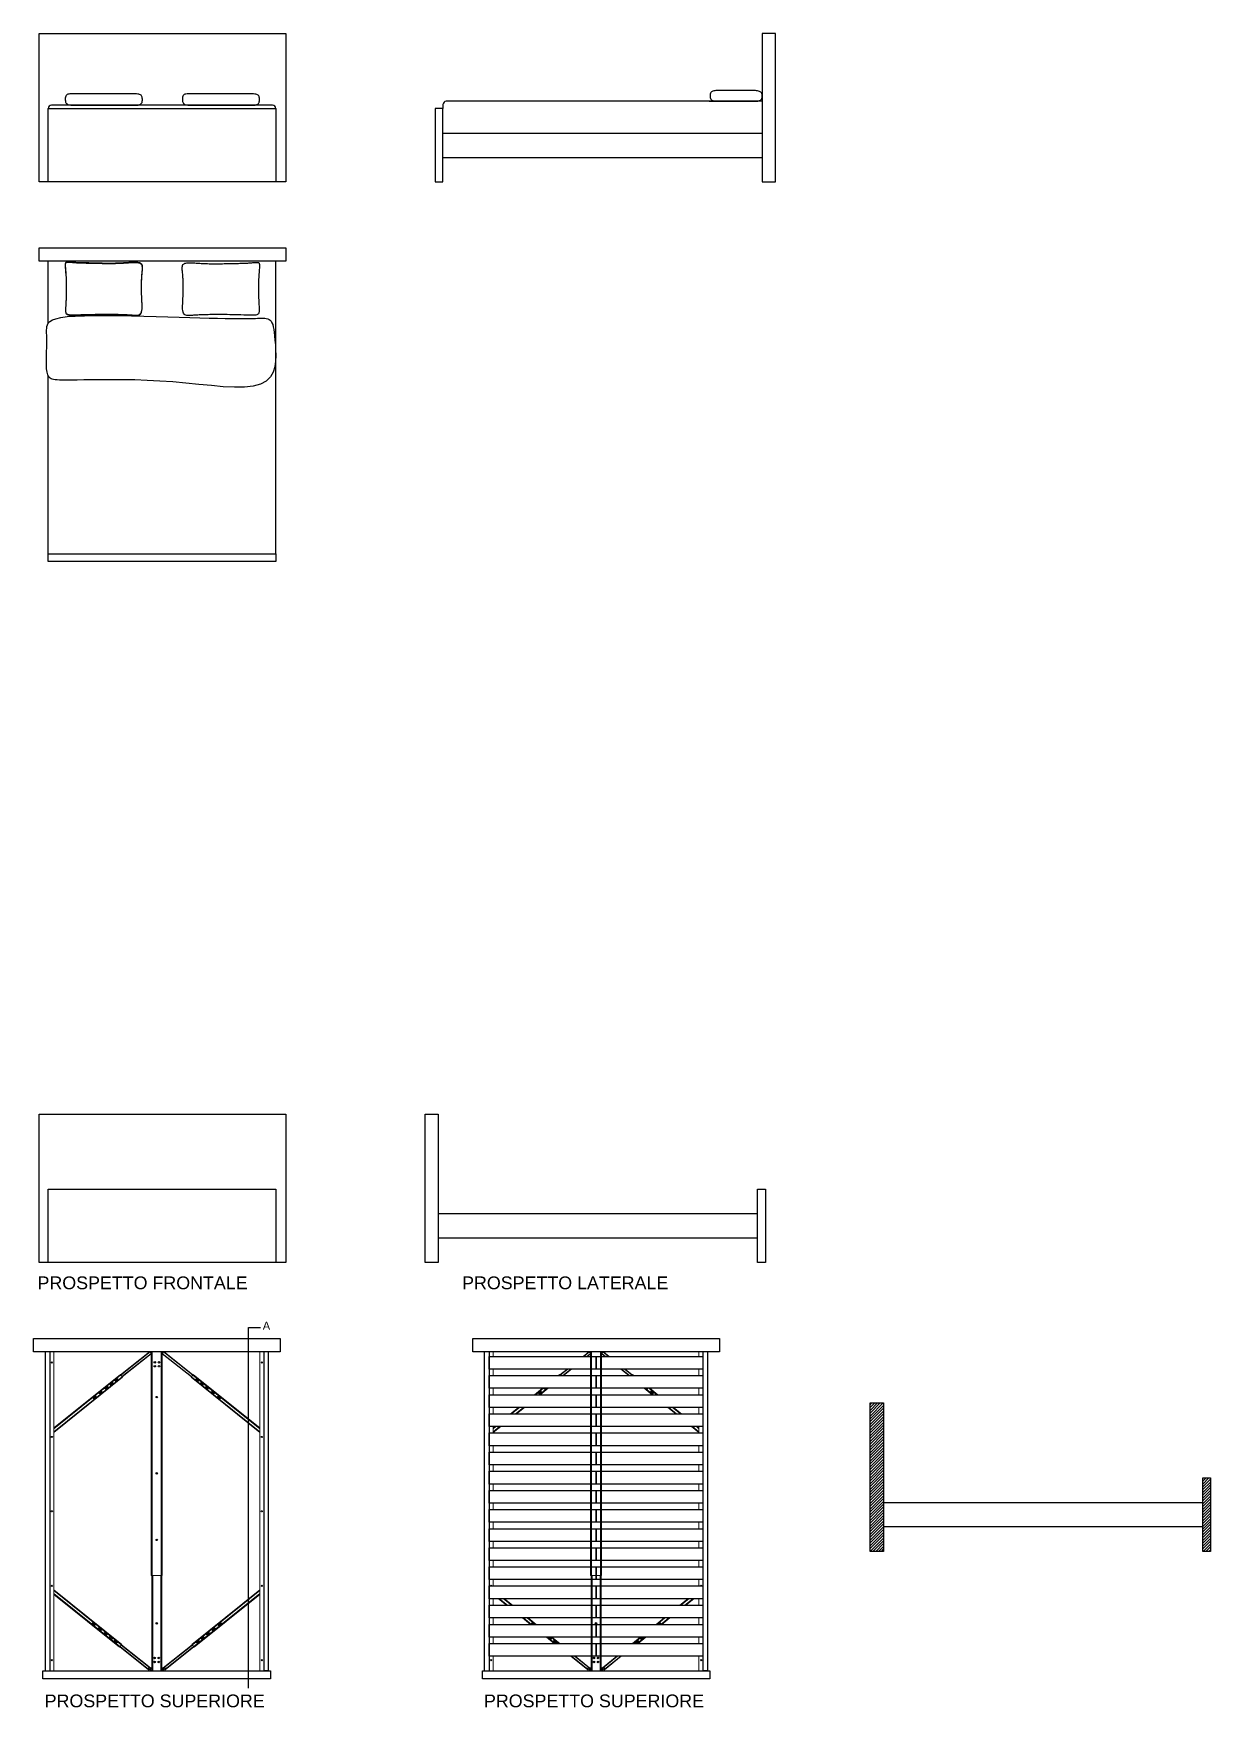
# Model space of a CAD drawing. Header units: inches. Extents: x 183 to 921, y 468 to 1517.
import ezdxf

# ---------------------------------------------------------------- set-up
doc = ezdxf.new("R2010")
doc.units = ezdxf.units.IN
doc.header["$MEASUREMENT"] = 0
doc.layers.add('A-FURN', color=8, linetype='Continuous', lineweight=18)
doc.layers.add('viti', color=3, linetype='Continuous')
doc.styles.get("Standard").update_dxf_attribs({"font": 'arial.ttf'})

msp = doc.modelspace()

# ---------------------------------------------------------------- hatches: boundary and pattern name
h = msp.add_hatch()
h.set_pattern_fill('ANSI31', color=256, scale=10)
h.paths.add_polyline_path([(707.5, 566.1), (715.9, 566.1), (715.9, 659.1), (707.5, 659.1)])
h.paths.add_polyline_path([(920.7, 612.1), (915.9, 612.1), (915.9, 596.6), (915.9, 566.1), (920.7, 566.1)])

# ---------------------------------------------------------------- linework, layer by layer
for p, q in [((439.9, 1472.9), (439.9, 1470.4)), ((606.6, 1474.9), (636.9, 1474.9)), ((439.9, 1454.9), (639.9, 1454.9)), ((439.9, 1439.6), (639.9, 1439.6)), ((192.6, 1335.7), (192.6, 1374.6)), ((335.2, 1326.4), (335.2, 1374.6)), ((335.2, 1191.3), (335.2, 1326.4)), ((192.6, 1186.5), (192.6, 1302.8)), ((637, 777.6), (437, 777.6)), ((637, 762.3), (437, 762.3)), ((193.6, 691.2), (193.6, 491.2)), ((327.6, 691.2), (327.6, 491.2)), ((468.8, 691.2), (468.8, 491.2)), ((602.8, 691.2), (602.8, 491.2)), ((915.9, 596.6), (715.9, 596.6)), ((915.9, 581.4), (715.9, 581.4))]:
    msp.add_line(p, q)
for points in [[(186.9, 1424.4), (186.9, 1517.4), (341.4, 1517.4), (341.4, 1424.4)], [(204.9, 1472.9), (205.4, 1472.7), (206.1, 1472.6), (206.7, 1472.5), (207.5, 1472.4), (217.9, 1472.4), (248.2, 1472.4), (248.9, 1472.5), (249.5, 1472.6), (250.1, 1472.8), (250.5, 1473.1), (250.9, 1473.4), (251.2, 1473.8), (251.4, 1474.2), (251.5, 1474.7), (251.5, 1475), (251.5, 1475), (251.6, 1475.6), (251.6, 1476.2), (251.5, 1476.8), (251.5, 1477.4), (251.3, 1477.9), (251.1, 1478.3), (250.8, 1478.7), (250.4, 1479), (249.9, 1479.2), (249.3, 1479.3), (248.7, 1479.4), (248, 1479.5), (247.3, 1479.5), (207.6, 1479.6), (206.9, 1479.6), (206.2, 1479.5), (205.6, 1479.4), (205, 1479.3), (204.5, 1479.1), (204.1, 1478.8), (203.8, 1478.4), (203.6, 1478), (203.4, 1477.5), (203.3, 1476.9), (203.3, 1476.3), (203.3, 1475.7), (203.4, 1475.1), (203.4, 1475.1), (203.4, 1474.8), (203.5, 1474.3), (203.7, 1473.9), (204, 1473.5), (204.4, 1473.2)], [(278.2, 1472.9), (278.8, 1472.7), (279.4, 1472.6), (280.1, 1472.5), (280.8, 1472.4), (291.3, 1472.4), (321.5, 1472.4), (322.2, 1472.5), (322.8, 1472.6), (323.4, 1472.8), (323.9, 1473.1), (324.3, 1473.4), (324.6, 1473.8), (324.7, 1474.2), (324.8, 1474.7), (324.9, 1475), (324.9, 1475), (324.9, 1475.6), (324.9, 1476.2), (324.9, 1476.8), (324.8, 1477.4), (324.7, 1477.9), (324.5, 1478.3), (324.1, 1478.7), (323.7, 1479), (323.2, 1479.2), (322.7, 1479.3), (322, 1479.4), (321.3, 1479.5), (320.6, 1479.5), (281, 1479.6), (280.2, 1479.6), (279.6, 1479.5), (278.9, 1479.4), (278.3, 1479.3), (277.8, 1479.1), (277.4, 1478.8), (277.1, 1478.4), (276.9, 1478), (276.8, 1477.5), (276.7, 1476.9), (276.7, 1476.3), (276.7, 1475.7), (276.7, 1475.1), (276.7, 1475.1), (276.7, 1474.8), (276.9, 1474.3), (277.1, 1473.9), (277.3, 1473.5), (277.7, 1473.2)], [(192.6, 1424.4), (192.6, 1470.4), (335.2, 1470.4), (335.2, 1424.4)], [(435.1, 1470.4), (435.1, 1424.4), (439.9, 1424.4), (439.9, 1454.9), (439.9, 1470.4)], [(186.9, 1383), (341.4, 1383), (341.4, 1374.6), (186.9, 1374.6)], [(245.9, 1373.9), (245.2, 1373.9), (244.5, 1373.8), (243.8, 1373.8), (243.1, 1373.8), (242.3, 1373.7), (241.5, 1373.7), (240.7, 1373.6), (239.8, 1373.6), (238.9, 1373.5), (237.9, 1373.5), (236.9, 1373.4), (235.8, 1373.4), (234.7, 1373.4), (233.6, 1373.3), (232.4, 1373.3), (231.2, 1373.3), (230.1, 1373.3), (228.9, 1373.3), (227.7, 1373.3), (226.5, 1373.4), (225.4, 1373.4), (224.2, 1373.4), (223.1, 1373.4), (222, 1373.5), (221, 1373.5), (220, 1373.5), (219.1, 1373.5), (218.1, 1373.6), (217.2, 1373.6), (216.4, 1373.6), (215.6, 1373.6), (214.8, 1373.6), (214, 1373.6), (213.3, 1373.6), (212.6, 1373.7), (211.9, 1373.7), (211.2, 1373.7), (210.6, 1373.7), (209.9, 1373.8), (209.3, 1373.8), (208.6, 1373.9), (208, 1374), (207.4, 1374), (206.8, 1374.1), (206.2, 1374.1), (205.7, 1374.2), (205.2, 1374.2), (204.7, 1374.2), (204.4, 1374.2), (204.1, 1374.1), (203.8, 1374), (203.6, 1373.8), (203.5, 1373.6), (203.4, 1373.3), (203.3, 1372.9), (203.3, 1372.5), (203.3, 1371.9), (203.3, 1371.3), (203.4, 1370.5), (203.4, 1369.7), (203.5, 1368.8), (203.6, 1367.9), (203.6, 1366.9), (203.7, 1365.8), (203.8, 1364.7), (203.8, 1363.6), (203.9, 1362.4), (203.9, 1361.2), (203.9, 1360), (203.9, 1358.8), (203.9, 1357.6), (203.9, 1356.4), (203.9, 1355.2), (203.9, 1354), (203.9, 1352.8), (203.8, 1351.7), (203.8, 1350.6), (203.7, 1349.5), (203.7, 1348.5), (203.6, 1347.5), (203.6, 1346.6), (203.5, 1345.8), (203.5, 1345), (203.5, 1344.3), (203.5, 1343.7), (203.5, 1343.1), (203.6, 1342.6), (203.7, 1342.2), (203.9, 1341.9), (204.2, 1341.6), (204.6, 1341.4), (205.1, 1341.3), (205.7, 1341.2), (206.5, 1341.1), (207.4, 1341.1), (208.6, 1341.1), (209.9, 1341.1), (211.5, 1341.1), (213.1, 1341.2), (214.9, 1341.2), (216.7, 1341.2), (218.5, 1341.3), (220.3, 1341.3), (222, 1341.4), (223.5, 1341.4), (225, 1341.4), (226.4, 1341.4), (227.6, 1341.4), (228.8, 1341.4), (230, 1341.4), (231.1, 1341.4), (232.2, 1341.4), (233.3, 1341.4), (234.4, 1341.4), (235.4, 1341.4), (236.4, 1341.4), (237.4, 1341.3), (238.4, 1341.3), (239.3, 1341.3), (240.2, 1341.2), (241, 1341.2), (241.8, 1341.2), (242.5, 1341.1), (243.2, 1341.1), (243.9, 1341), (244.6, 1341), (245.3, 1341), (246, 1340.9), (246.7, 1340.9), (247.4, 1340.8), (248.1, 1340.8), (248.8, 1340.9), (249.4, 1341.1), (250, 1341.4), (250.5, 1341.8), (250.8, 1342.3), (251.1, 1343), (251.3, 1343.9), (251.4, 1344.9), (251.4, 1345.9), (251.4, 1347.1), (251.4, 1348.3), (251.3, 1349.4), (251.3, 1350.6), (251.2, 1351.7), (251.2, 1352.8), (251.1, 1353.9), (251.1, 1354.9), (251.1, 1355.9), (251.1, 1356.8), (251.1, 1357.6), (251.1, 1358.5), (251.1, 1359.2), (251.1, 1360), (251.1, 1360.7), (251.1, 1361.3), (251.1, 1362), (251.1, 1362.6), (251.2, 1363.2), (251.2, 1363.8), (251.2, 1364.4), (251.2, 1365), (251.3, 1365.6), (251.3, 1366.3), (251.4, 1366.9), (251.4, 1367.5), (251.5, 1368.1), (251.6, 1368.7), (251.6, 1369.4), (251.6, 1370), (251.7, 1370.6), (251.6, 1371.2), (251.6, 1371.8), (251.4, 1372.3), (251.2, 1372.7), (250.9, 1373.1), (250.5, 1373.4), (250, 1373.6), (249.4, 1373.7), (248.8, 1373.8), (248.1, 1373.9), (247.4, 1373.9), (246.6, 1373.9)], [(245.9, 1373.9), (245.2, 1373.9), (244.5, 1373.8), (243.8, 1373.8), (243.1, 1373.8), (242.3, 1373.7), (241.5, 1373.7), (240.7, 1373.6), (239.8, 1373.6), (238.9, 1373.5), (237.9, 1373.5), (236.9, 1373.4), (235.8, 1373.4), (234.7, 1373.4), (233.6, 1373.3), (232.4, 1373.3), (231.2, 1373.3), (230.1, 1373.3), (228.9, 1373.3), (227.7, 1373.3), (226.5, 1373.4), (225.4, 1373.4), (224.2, 1373.4), (223.1, 1373.4), (222, 1373.5), (221, 1373.5), (220, 1373.5), (219.1, 1373.5), (218.1, 1373.6), (217.2, 1373.6), (216.4, 1373.6), (215.6, 1373.6), (214.8, 1373.6), (214, 1373.6), (213.3, 1373.6), (212.6, 1373.7), (211.9, 1373.7), (211.2, 1373.7), (210.6, 1373.7), (209.9, 1373.8), (209.3, 1373.8), (208.6, 1373.9), (208, 1374), (207.4, 1374), (206.8, 1374.1), (206.2, 1374.1), (205.7, 1374.2), (205.2, 1374.2), (204.7, 1374.2), (204.4, 1374.2), (204.1, 1374.1), (203.8, 1374), (203.6, 1373.8), (203.5, 1373.6), (203.4, 1373.3), (203.3, 1372.9), (203.3, 1372.5), (203.3, 1371.9), (203.3, 1371.3), (203.4, 1370.5), (203.4, 1369.7), (203.5, 1368.8), (203.6, 1367.9), (203.6, 1366.9), (203.7, 1365.8), (203.8, 1364.7), (203.8, 1363.6), (203.9, 1362.4), (203.9, 1361.2), (203.9, 1360), (203.9, 1358.8), (203.9, 1357.6), (203.9, 1356.4), (203.9, 1355.2), (203.9, 1354), (203.9, 1352.8), (203.8, 1351.7), (203.8, 1350.6), (203.7, 1349.5), (203.7, 1348.5), (203.6, 1347.5), (203.6, 1346.6), (203.5, 1345.8), (203.5, 1345), (203.5, 1344.3), (203.5, 1343.7), (203.5, 1343.1), (203.6, 1342.6), (203.7, 1342.2), (203.9, 1341.9), (204.2, 1341.6), (204.6, 1341.4), (205.1, 1341.3), (205.7, 1341.2), (206.5, 1341.1), (207.4, 1341.1), (208.6, 1341.1), (209.9, 1341.1), (211.5, 1341.1), (213.1, 1341.2), (214.9, 1341.2), (216.7, 1341.2), (218.5, 1341.3), (220.3, 1341.3), (222, 1341.4), (223.5, 1341.4), (225, 1341.4), (226.4, 1341.4), (227.6, 1341.4), (228.8, 1341.4), (230, 1341.4), (231.1, 1341.4), (232.2, 1341.4), (233.3, 1341.4), (234.4, 1341.4), (235.4, 1341.4), (236.4, 1341.4), (237.4, 1341.3), (238.4, 1341.3), (239.3, 1341.3), (240.2, 1341.2), (241, 1341.2), (241.8, 1341.2), (242.5, 1341.1), (243.2, 1341.1), (243.9, 1341), (244.6, 1341), (245.3, 1341), (246, 1340.9), (246.7, 1340.9), (247.4, 1340.8), (248.1, 1340.8), (248.8, 1340.9), (249.4, 1341.1), (250, 1341.4), (250.5, 1341.8), (250.8, 1342.3), (251.1, 1343), (251.3, 1343.9), (251.4, 1344.9), (251.4, 1345.9), (251.4, 1347.1), (251.4, 1348.3), (251.3, 1349.4), (251.3, 1350.6), (251.2, 1351.7), (251.2, 1352.8), (251.1, 1353.9), (251.1, 1354.9), (251.1, 1355.9), (251.1, 1356.8), (251.1, 1357.6), (251.1, 1358.5), (251.1, 1359.2), (251.1, 1360), (251.1, 1360.7), (251.1, 1361.3), (251.1, 1362), (251.1, 1362.6), (251.2, 1363.2), (251.2, 1363.8), (251.2, 1364.4), (251.2, 1365), (251.3, 1365.6), (251.3, 1366.3), (251.4, 1366.9), (251.4, 1367.5), (251.5, 1368.1), (251.6, 1368.7), (251.6, 1369.4), (251.6, 1370), (251.7, 1370.6), (251.6, 1371.2), (251.6, 1371.8), (251.4, 1372.3), (251.2, 1372.7), (250.9, 1373.1), (250.5, 1373.4), (250, 1373.6), (249.4, 1373.7), (248.8, 1373.8), (248.1, 1373.9), (247.4, 1373.9), (246.6, 1373.9)], [(245.9, 1373.7), (245.2, 1373.6), (244.5, 1373.6), (243.8, 1373.6), (243, 1373.5), (242.3, 1373.5), (241.5, 1373.4), (240.7, 1373.4), (239.8, 1373.3), (238.9, 1373.3), (237.9, 1373.2), (236.9, 1373.2), (235.8, 1373.2), (234.7, 1373.1), (233.6, 1373.1), (232.4, 1373.1), (231.2, 1373.1), (230, 1373.1), (228.9, 1373.1), (227.7, 1373.1), (226.5, 1373.1), (225.3, 1373.2), (224.2, 1373.2), (223.1, 1373.2), (222, 1373.2), (221, 1373.3), (220, 1373.3), (219, 1373.3), (218.1, 1373.3), (217.2, 1373.3), (216.4, 1373.3), (215.6, 1373.4), (214.8, 1373.4), (214, 1373.4), (213.3, 1373.4), (212.6, 1373.4), (211.9, 1373.4), (211.2, 1373.5), (210.6, 1373.5), (209.9, 1373.6), (209.3, 1373.6), (208.6, 1373.7), (208, 1373.7), (207.4, 1373.8), (206.7, 1373.8), (206.2, 1373.9), (205.6, 1373.9), (205.2, 1373.9), (204.7, 1373.9), (204.4, 1373.9), (204.1, 1373.9), (203.8, 1373.8), (203.6, 1373.6), (203.5, 1373.4), (203.4, 1373.1), (203.3, 1372.7), (203.3, 1372.2), (203.3, 1371.7), (203.3, 1371), (203.3, 1370.3), (203.4, 1369.5), (203.5, 1368.6), (203.5, 1367.6), (203.6, 1366.6), (203.7, 1365.6), (203.8, 1364.5), (203.8, 1363.4), (203.8, 1362.2), (203.9, 1361), (203.9, 1359.8), (203.9, 1358.6), (203.9, 1357.4), (203.9, 1356.2), (203.9, 1355), (203.9, 1353.8), (203.8, 1352.6), (203.8, 1351.5), (203.8, 1350.4), (203.7, 1349.3), (203.7, 1348.3), (203.6, 1347.3), (203.6, 1346.4), (203.5, 1345.6), (203.5, 1344.8), (203.5, 1344.1), (203.5, 1343.4), (203.5, 1342.9), (203.6, 1342.4), (203.7, 1342), (203.9, 1341.6), (204.2, 1341.4), (204.6, 1341.2), (205, 1341), (205.7, 1340.9), (206.4, 1340.9), (207.4, 1340.9), (208.5, 1340.8), (209.9, 1340.9), (211.5, 1340.9), (213.1, 1340.9), (214.9, 1341), (216.7, 1341), (218.5, 1341.1), (220.3, 1341.1), (222, 1341.1), (223.5, 1341.2), (225, 1341.2), (226.3, 1341.2), (227.6, 1341.2), (228.8, 1341.2), (230, 1341.2), (231.1, 1341.2), (232.2, 1341.2), (233.3, 1341.2), (234.4, 1341.2), (235.4, 1341.1), (236.4, 1341.1), (237.4, 1341.1), (238.4, 1341.1), (239.3, 1341), (240.2, 1341), (241, 1341), (241.8, 1340.9), (242.5, 1340.9), (243.2, 1340.9), (243.9, 1340.8), (244.6, 1340.8), (245.3, 1340.7), (246, 1340.7), (246.7, 1340.6), (247.4, 1340.6), (248.1, 1340.6), (248.8, 1340.7), (249.4, 1340.9), (250, 1341.1), (250.5, 1341.5), (250.8, 1342.1), (251.1, 1342.8), (251.3, 1343.7), (251.4, 1344.6), (251.4, 1345.7), (251.4, 1346.8), (251.4, 1348), (251.3, 1349.2), (251.2, 1350.4), (251.2, 1351.5), (251.2, 1352.6), (251.1, 1353.7), (251.1, 1354.7), (251.1, 1355.6), (251.1, 1356.5), (251.1, 1357.4), (251.1, 1358.2), (251.1, 1359), (251.1, 1359.7), (251.1, 1360.4), (251.1, 1361.1), (251.1, 1361.7), (251.1, 1362.4), (251.1, 1363), (251.2, 1363.6), (251.2, 1364.2), (251.2, 1364.8), (251.3, 1365.4), (251.3, 1366), (251.4, 1366.6), (251.4, 1367.3), (251.5, 1367.9), (251.5, 1368.5), (251.6, 1369.1), (251.6, 1369.8), (251.6, 1370.4), (251.6, 1371), (251.5, 1371.5), (251.4, 1372), (251.2, 1372.5), (250.9, 1372.8), (250.5, 1373.1), (250, 1373.4), (249.4, 1373.5), (248.7, 1373.6), (248.1, 1373.7), (247.4, 1373.7), (246.6, 1373.7)], [(282.3, 1373.7), (283, 1373.6), (283.7, 1373.6), (284.5, 1373.6), (285.2, 1373.5), (285.9, 1373.5), (286.7, 1373.4), (287.5, 1373.4), (288.4, 1373.3), (289.3, 1373.3), (290.3, 1373.2), (291.4, 1373.2), (292.4, 1373.2), (293.5, 1373.1), (294.7, 1373.1), (295.8, 1373.1), (297, 1373.1), (298.2, 1373.1), (299.4, 1373.1), (300.6, 1373.1), (301.7, 1373.1), (302.9, 1373.2), (304, 1373.2), (305.1, 1373.2), (306.2, 1373.2), (307.2, 1373.3), (308.2, 1373.3), (309.2, 1373.3), (310.1, 1373.3), (311, 1373.3), (311.8, 1373.3), (312.7, 1373.4), (313.5, 1373.4), (314.2, 1373.4), (314.9, 1373.4), (315.6, 1373.4), (316.3, 1373.4), (317, 1373.5), (317.7, 1373.5), (318.3, 1373.6), (319, 1373.6), (319.6, 1373.7), (320.2, 1373.7), (320.9, 1373.8), (321.5, 1373.8), (322.1, 1373.9), (322.6, 1373.9), (323.1, 1373.9), (323.5, 1373.9), (323.9, 1373.9), (324.2, 1373.9), (324.4, 1373.8), (324.6, 1373.6), (324.7, 1373.4), (324.8, 1373.1), (324.9, 1372.7), (324.9, 1372.2), (324.9, 1371.7), (324.9, 1371), (324.9, 1370.3), (324.8, 1369.5), (324.7, 1368.6), (324.7, 1367.6), (324.6, 1366.6), (324.5, 1365.6), (324.5, 1364.5), (324.4, 1363.4), (324.4, 1362.2), (324.3, 1361), (324.3, 1359.8), (324.3, 1358.6), (324.3, 1357.4), (324.3, 1356.2), (324.3, 1355), (324.4, 1353.8), (324.4, 1352.6), (324.4, 1351.5), (324.5, 1350.4), (324.5, 1349.3), (324.6, 1348.3), (324.6, 1347.3), (324.7, 1346.4), (324.7, 1345.6), (324.8, 1344.8), (324.8, 1344.1), (324.8, 1343.4), (324.7, 1342.9), (324.6, 1342.4), (324.5, 1342), (324.3, 1341.6), (324, 1341.4), (323.7, 1341.2), (323.2, 1341), (322.6, 1340.9), (321.8, 1340.9), (320.8, 1340.9), (319.7, 1340.8), (318.3, 1340.9), (316.8, 1340.9), (315.1, 1340.9), (313.3, 1341), (311.5, 1341), (309.7, 1341.1), (307.9, 1341.1), (306.3, 1341.1), (304.7, 1341.2), (303.2, 1341.2), (301.9, 1341.2), (300.6, 1341.2), (299.4, 1341.2), (298.2, 1341.2), (297.1, 1341.2), (296, 1341.2), (294.9, 1341.2), (293.9, 1341.2), (292.8, 1341.1), (291.8, 1341.1), (290.8, 1341.1), (289.8, 1341.1), (288.9, 1341), (288, 1341), (287.2, 1341), (286.4, 1340.9), (285.7, 1340.9), (285, 1340.9), (284.3, 1340.8), (283.6, 1340.8), (282.9, 1340.7), (282.2, 1340.7), (281.5, 1340.6), (280.8, 1340.6), (280.1, 1340.6), (279.4, 1340.7), (278.8, 1340.9), (278.3, 1341.1), (277.8, 1341.5), (277.4, 1342.1), (277.1, 1342.8), (276.9, 1343.7), (276.8, 1344.6), (276.8, 1345.7), (276.8, 1346.8), (276.9, 1348), (276.9, 1349.2), (277, 1350.4), (277, 1351.5), (277.1, 1352.6), (277.1, 1353.7), (277.1, 1354.7), (277.1, 1355.6), (277.1, 1356.5), (277.1, 1357.4), (277.1, 1358.2), (277.1, 1359), (277.1, 1359.7), (277.1, 1360.4), (277.1, 1361.1), (277.1, 1361.7), (277.1, 1362.4), (277.1, 1363), (277.1, 1363.6), (277, 1364.2), (277, 1364.8), (277, 1365.4), (276.9, 1366), (276.9, 1366.6), (276.8, 1367.3), (276.7, 1367.9), (276.7, 1368.5), (276.6, 1369.1), (276.6, 1369.8), (276.6, 1370.4), (276.6, 1371), (276.7, 1371.5), (276.8, 1372), (277, 1372.5), (277.4, 1372.8), (277.8, 1373.1), (278.3, 1373.4), (278.8, 1373.5), (279.5, 1373.6), (280.2, 1373.7), (280.9, 1373.7), (281.6, 1373.7)], [(260.2, 1340), (267.6, 1339.8), (274.7, 1339.6), (281.4, 1339.4), (287.6, 1339.2), (293.4, 1339), (298.7, 1338.9), (303.5, 1338.8), (307.7, 1338.7), (311.3, 1338.7), (314.3, 1338.7), (316.8, 1338.7), (319, 1338.7), (320.8, 1338.8), (322.4, 1338.8), (323.7, 1338.9), (324.9, 1339), (326.1, 1339), (327.2, 1339), (328.3, 1338.9), (329.2, 1338.8), (330.1, 1338.6), (331, 1338.2), (331.7, 1337.7), (332.3, 1337), (332.8, 1336.1), (333.3, 1334.9), (333.6, 1333.6), (333.9, 1331.9), (334.2, 1330), (334.4, 1327.8), (334.6, 1325.2), (334.9, 1322.3), (335.1, 1319.1), (335.2, 1315.6), (335.1, 1312), (334.6, 1308.4), (333.5, 1305.1), (331.8, 1302.1), (329.2, 1299.5), (325.7, 1297.6), (321.1, 1296.4), (315.6, 1295.8), (309.3, 1295.7), (302.3, 1296), (294.8, 1296.7), (287, 1297.4), (278.9, 1298.2), (270.7, 1299), (262.5, 1299.5), (254.5, 1299.9), (246.8, 1300.2), (239.4, 1300.3), (232.4, 1300.4), (225.9, 1300.3), (220.1, 1300.3), (215, 1300.2), (210.7, 1300.1), (207, 1300.1), (204.1, 1300.1), (201.6, 1300.1), (199.7, 1300.1), (198.2, 1300.2), (196.9, 1300.3), (195.9, 1300.5), (195.1, 1300.7), (194.4, 1301), (193.8, 1301.4), (193.3, 1301.8), (192.9, 1302.3), (192.6, 1302.9), (192.3, 1303.5), (192.1, 1304.3), (191.9, 1305.2), (191.8, 1306.1), (191.6, 1307.2), (191.6, 1308.3), (191.5, 1309.4), (191.5, 1310.7), (191.5, 1311.9), (191.5, 1313.2), (191.5, 1314.6), (191.5, 1315.9), (191.6, 1317.3), (191.6, 1318.7), (191.7, 1320), (191.7, 1321.3), (191.8, 1322.6), (191.8, 1323.9), (191.8, 1325), (191.7, 1326.2), (191.7, 1327.3), (191.7, 1328.4), (191.6, 1329.4), (191.6, 1330.5), (191.6, 1331.5), (191.7, 1332.6), (191.8, 1333.7), (192.1, 1334.8), (192.6, 1335.8), (193.6, 1336.8), (195.2, 1337.8), (197.4, 1338.6), (200.5, 1339.3), (204.5, 1339.9), (209.5, 1340.3), (215.4, 1340.5), (222.1, 1340.7), (229.3, 1340.7), (236.9, 1340.6), (244.7, 1340.4), (252.5, 1340.2)], [(335.2, 1186.5), (192.6, 1186.5), (192.6, 1191.3), (335.2, 1191.3)], [(186.9, 747.1), (186.9, 840.1), (341.4, 840.1), (341.4, 747.1)], [(192.6, 747.1), (192.6, 793.1), (335.2, 793.1), (335.2, 747.1)], [(641.9, 793.1), (641.9, 747.1), (637, 747.1), (637, 777.6), (637, 793.1)], [(183.4, 699.5), (337.9, 699.5), (337.9, 691.2), (183.4, 691.2)], [(458.6, 699.5), (613.1, 699.5), (613.1, 691.2), (458.6, 691.2)], [(190.6, 491.2), (330.6, 491.2), (330.6, 691.2), (190.6, 691.2)], [(465.8, 491.2), (605.8, 491.2), (605.8, 691.2), (465.8, 691.2)], [(535.8, 688.3), (535.8, 680.3), (468.8, 680.3), (468.8, 688.3)], [(602.8, 688.3), (602.8, 680.3), (535.8, 680.3), (535.8, 688.3)], [(535.8, 676.3), (535.8, 668.3), (468.8, 668.3), (468.8, 676.3)], [(602.8, 676.3), (602.8, 668.3), (535.8, 668.3), (535.8, 676.3)], [(535.8, 664.3), (535.8, 656.3), (468.8, 656.3), (468.8, 664.3)], [(602.8, 664.3), (602.8, 656.3), (535.8, 656.3), (535.8, 664.3)], [(535.8, 652.3), (535.8, 644.3), (468.8, 644.3), (468.8, 652.3)], [(602.8, 652.3), (602.8, 644.3), (535.8, 644.3), (535.8, 652.3)], [(535.8, 640.3), (535.8, 632.3), (468.8, 632.3), (468.8, 640.3)], [(602.8, 640.3), (602.8, 632.3), (535.8, 632.3), (535.8, 640.3)], [(535.8, 628.3), (535.8, 620.3), (468.8, 620.3), (468.8, 628.3)], [(602.8, 628.3), (602.8, 620.3), (535.8, 620.3), (535.8, 628.3)], [(535.8, 616.3), (535.8, 608.3), (468.8, 608.3), (468.8, 616.3)], [(602.8, 616.3), (602.8, 608.3), (535.8, 608.3), (535.8, 616.3)], [(920.7, 612.1), (920.7, 566.1), (915.9, 566.1), (915.9, 596.6), (915.9, 612.1)], [(535.8, 604.3), (535.8, 596.3), (468.8, 596.3), (468.8, 604.3)], [(535.8, 604.3), (535.8, 596.3), (468.8, 596.3), (468.8, 604.3)], [(602.8, 604.3), (602.8, 596.3), (535.8, 596.3), (535.8, 604.3)], [(602.8, 604.3), (602.8, 596.3), (535.8, 596.3), (535.8, 604.3)], [(535.8, 592.3), (535.8, 584.3), (468.8, 584.3), (468.8, 592.3)], [(535.8, 592.3), (535.8, 584.3), (468.8, 584.3), (468.8, 592.3)], [(602.8, 592.3), (602.8, 584.3), (535.8, 584.3), (535.8, 592.3)], [(602.8, 592.3), (602.8, 584.3), (535.8, 584.3), (535.8, 592.3)], [(535.8, 580.3), (535.8, 572.3), (468.8, 572.3), (468.8, 580.3)], [(535.8, 580.3), (535.8, 572.3), (468.8, 572.3), (468.8, 580.3)], [(602.8, 580.3), (602.8, 572.3), (535.8, 572.3), (535.8, 580.3)], [(602.8, 580.3), (602.8, 572.3), (535.8, 572.3), (535.8, 580.3)], [(535.8, 568.3), (535.8, 560.3), (468.8, 560.3), (468.8, 568.3)], [(602.8, 568.3), (602.8, 560.3), (535.8, 560.3), (535.8, 568.3)], [(535.8, 556.4), (535.8, 548.4), (468.8, 548.4), (468.8, 556.4)], [(602.8, 556.4), (602.8, 548.4), (535.8, 548.4), (535.8, 556.4)], [(535.8, 544.4), (535.8, 536.4), (468.8, 536.4), (468.8, 544.4)], [(602.8, 544.4), (602.8, 536.4), (535.8, 536.4), (535.8, 544.4)], [(535.8, 532.4), (535.8, 524.4), (468.8, 524.4), (468.8, 532.4)], [(602.8, 532.4), (602.8, 524.4), (535.8, 524.4), (535.8, 532.4)], [(535.8, 520.3), (535.8, 512.3), (468.8, 512.3), (468.8, 520.3)], [(602.8, 520.3), (602.8, 512.3), (535.8, 512.3), (535.8, 520.3)], [(535.8, 508.4), (535.8, 500.4), (468.8, 500.4), (468.8, 508.4)], [(602.8, 508.4), (602.8, 500.4), (535.8, 500.4), (535.8, 508.4)], [(331.9, 486.3), (189.3, 486.3), (189.3, 491.2), (331.9, 491.2)], [(607.1, 486.3), (464.6, 486.3), (464.6, 491.2), (607.1, 491.2)]]:
    msp.add_lwpolyline(points, close=True)
for points in [[(639.9, 1424.4), (639.9, 1424.4), (648.3, 1424.4), (648.3, 1517.4), (639.9, 1517.4), (639.9, 1424.4)], [(639.8, 1478.7), (639.8, 1479.2), (639.6, 1479.7), (639.4, 1480.2), (639.1, 1480.5), (638.7, 1480.8), (638.2, 1481.1), (637.6, 1481.3), (637, 1481.4), (636.3, 1481.5), (635.6, 1481.6), (611.6, 1481.6), (610.9, 1481.6), (610.2, 1481.5), (609.6, 1481.4), (609, 1481.3), (608.5, 1481), (608.1, 1480.7), (607.8, 1480.4), (607.6, 1479.9), (607.4, 1479.4), (607.4, 1478.9), (607.4, 1478.7), (607.4, 1478.1), (607.4, 1477.5), (607.4, 1477.5), (607.4, 1477.3), (607.6, 1476.7), (607.7, 1476.3), (608, 1475.9), (608.4, 1475.6), (608.9, 1475.3), (609.5, 1475.1), (610.1, 1475), (610.8, 1474.9), (611.5, 1474.9), (636.4, 1474.9), (637.1, 1475), (637.7, 1475.1), (638.3, 1475.3), (638.8, 1475.6), (639.2, 1475.9), (639.5, 1476.3), (639.6, 1476.7), (639.8, 1477.3), (639.8, 1477.5), (639.8, 1477.5), (639.8, 1478.1), (639.8, 1478.7)], [(437, 747.1), (437, 747.1), (437, 747.1), (437, 747.1), (428.7, 747.1), (428.7, 840.1), (437, 840.1), (437, 747.1)], [(318, 480.4), (318, 706.5), (325.6, 706.5)], [(715.9, 566.1), (715.9, 566.1), (715.9, 566.1), (715.9, 566.1), (707.5, 566.1), (707.5, 659.1), (715.9, 659.1), (715.9, 566.1)]]:
    msp.add_lwpolyline(points)
for points in [[(335.2, 1470.4, 0.321067), (333.2, 1472.4), (194.6, 1472.4, 0.321067), (192.6, 1470.4)], [(639.9, 1474.9), (441.9, 1474.9, 0.321067), (439.9, 1472.9)]]:
    msp.add_lwpolyline(points, format="xyb")
at = {"layer": 'A-FURN'}
for p, q in [((196.1, 491.2), (196.1, 691.2)), ((237.9, 676.7), (256.1, 691.2)), ((238.1, 676.5), (256.5, 691.2)), ((238.8, 675.6), (257.1, 690.1)), ((239, 675.4), (257.1, 689.8)), ((257.1, 691.2), (257.1, 551)), ((257.8, 691.2), (257.8, 551)), ((263.4, 691.2), (263.4, 551)), ((264.1, 691.2), (264.1, 551)), ((282.4, 675.6), (264.1, 690.1)), ((282.3, 675.4), (264.1, 689.8)), ((283.2, 676.5), (264.8, 691.2)), ((283.3, 676.7), (265.2, 691.2)), ((325.1, 491.2), (325.1, 691.2)), ((471.3, 688.3), (471.3, 691.2)), ((527.7, 688.3), (531.3, 691.2)), ((528.1, 688.3), (531.7, 691.2)), ((530, 688.3), (532.3, 690.1)), ((530.4, 688.3), (532.3, 689.8)), ((532.3, 691.2), (532.3, 551)), ((533, 691.2), (533, 551)), ((538.6, 691.2), (538.6, 551)), ((539.3, 691.2), (539.3, 551)), ((541.7, 688.3), (539.4, 690.1)), ((541.3, 688.3), (539.4, 689.8)), ((543.6, 688.3), (540, 691.2)), ((544, 688.3), (540.4, 691.2)), ((600.3, 688.3), (600.3, 691.2)), ((196.1, 643.5), (237.8, 676.9)), ((196.1, 643), (238, 676.6)), ((238.9, 675.5), (196.1, 641)), ((196.1, 640.5), (239.2, 675.2)), ((237.8, 676.9), (239.2, 675.2)), ((283.5, 676.9), (282.1, 675.2)), ((325.1, 640.5), (282.1, 675.2)), ((282.4, 675.5), (325.1, 641)), ((325.1, 643), (283.3, 676.6)), ((325.1, 643.5), (283.5, 676.9)), ((471.3, 676.3), (471.3, 680.3)), ((512.2, 676.3), (513, 676.9)), ((512.8, 676.3), (513.2, 676.6)), ((513, 676.9), (513.5, 676.3)), ((513.2, 676.7), (517.7, 680.3)), ((513.3, 676.5), (518.1, 680.3)), ((515, 676.3), (520, 680.3)), ((515.4, 676.3), (520.4, 680.3)), ((556.3, 676.3), (551.3, 680.3)), ((556.7, 676.3), (551.7, 680.3)), ((558.4, 676.5), (553.6, 680.3)), ((558.5, 676.7), (554, 680.3)), ((558.7, 676.9), (558.2, 676.3)), ((558.9, 676.3), (558.5, 676.6)), ((559.5, 676.3), (558.7, 676.9)), ((600.3, 676.3), (600.3, 680.3)), ((471.3, 664.3), (471.3, 668.3)), ((497.2, 664.3), (502.3, 668.3)), ((497.9, 664.3), (502.9, 668.3)), ((505.2, 668.3), (500.2, 664.3)), ((500.8, 664.3), (505.8, 668.3)), ((570.9, 664.3), (565.9, 668.3)), ((566.5, 668.3), (571.5, 664.3)), ((573.8, 664.3), (568.8, 668.3)), ((574.5, 664.3), (569.4, 668.3)), ((600.3, 664.3), (600.3, 668.3)), ((471.3, 652.3), (471.3, 656.3)), ((482.3, 652.3), (487.3, 656.3)), ((482.9, 652.3), (487.9, 656.3)), ((490.3, 656.3), (485.4, 652.3)), ((486, 652.3), (490.9, 656.3)), ((585.7, 652.3), (580.8, 656.3)), ((581.4, 656.3), (586.3, 652.3)), ((588.8, 652.3), (583.8, 656.3)), ((589.4, 652.3), (584.4, 656.3)), ((600.3, 652.3), (600.3, 656.3)), ((471.3, 640.5), (476.1, 644.3)), ((471.3, 643.5), (472.3, 644.3)), ((471.3, 643), (473, 644.3)), ((475.4, 644.3), (471.3, 641)), ((471.3, 640.3), (471.3, 644.3)), ((600.3, 640.5), (595.6, 644.3)), ((596.3, 644.3), (600.3, 641)), ((600.3, 643), (598.7, 644.3)), ((600.3, 643.5), (599.4, 644.3)), ((600.3, 640.3), (600.3, 644.3)), ((471.3, 628.3), (471.3, 632.3)), ((600.3, 628.3), (600.3, 632.3)), ((471.3, 616.3), (471.3, 620.3)), ((600.3, 616.3), (600.3, 620.3)), ((471.3, 604.3), (471.3, 608.3)), ((600.3, 604.3), (600.3, 608.3)), ((471.3, 592.3), (471.3, 596.3)), ((600.3, 592.3), (600.3, 596.3)), ((471.3, 580.3), (471.3, 584.3)), ((600.3, 580.3), (600.3, 584.3)), ((471.3, 568.3), (471.3, 572.3)), ((600.3, 568.3), (600.3, 572.3)), ((471.3, 556.4), (471.3, 560.3)), ((600.3, 556.4), (600.3, 560.3)), ((257.1, 551), (257.8, 551)), ((257.5, 551), (257.5, 491.2)), ((257.5, 551), (257.5, 551)), ((257.8, 551), (258.2, 551)), ((258.2, 551), (258.2, 491.2)), ((264.1, 551), (258.2, 551)), ((263.1, 551), (263.1, 491.2)), ((263.8, 551), (263.8, 491.2)), ((471.3, 544.4), (471.3, 548.4)), ((532.3, 551), (533, 551)), ((532.7, 551), (532.7, 491.2)), ((532.7, 551), (532.7, 551)), ((533, 551), (533.4, 551)), ((533.4, 551), (533.4, 491.2)), ((539.3, 551), (533.4, 551)), ((538.3, 551), (538.3, 491.2)), ((539, 551), (539, 491.2)), ((600.3, 544.4), (600.3, 548.4)), ((196.1, 542.1), (238.7, 507.8)), ((238.4, 507.5), (196.1, 541.6)), ((196.1, 539.6), (237.5, 506.4)), ((196.1, 539.1), (237.3, 506.1)), ((325.1, 542.1), (282.6, 507.8)), ((282.9, 507.5), (325.1, 541.6)), ((325.1, 539.6), (283.8, 506.4)), ((325.1, 539.1), (284, 506.1)), ((471.3, 532.4), (471.3, 536.4)), ((474.7, 536.4), (479.7, 532.4)), ((475.3, 536.4), (480.3, 532.4)), ((482.8, 532.4), (477.8, 536.4)), ((478.4, 536.4), (483.4, 532.4)), ((593.3, 536.4), (588.3, 532.4)), ((588.9, 532.4), (593.9, 536.4)), ((596.4, 536.4), (591.4, 532.4)), ((597, 536.4), (592, 532.4)), ((600.3, 532.4), (600.3, 536.4)), ((471.3, 520.3), (471.3, 524.4)), ((489.7, 524.4), (494.7, 520.3)), ((490.3, 524.4), (495.3, 520.3)), ((497.7, 520.3), (492.7, 524.4)), ((493.3, 524.4), (498.3, 520.3)), ((578.4, 524.4), (573.4, 520.3)), ((574, 520.3), (579, 524.4)), ((581.4, 524.4), (576.4, 520.3)), ((582, 524.4), (577, 520.3)), ((600.3, 520.3), (600.3, 524.4)), ((237.3, 506.1), (238.7, 507.8)), ((237.4, 506.3), (255.5, 491.9)), ((237.6, 506.5), (255.5, 492.2)), ((238.3, 507.4), (256.2, 493.2)), ((238.5, 507.6), (256.6, 493.2)), ((282.8, 507.6), (264.6, 493.2)), ((282.9, 507.4), (265, 493.2)), ((283.7, 506.5), (265.8, 492.2)), ((283.8, 506.3), (265.8, 491.9)), ((284, 506.1), (282.6, 507.8)), ((471.3, 508.4), (471.3, 512.3)), ((504.7, 512.3), (509.6, 508.4)), ((505.3, 512.3), (510.2, 508.4)), ((512.5, 508.4), (507.6, 512.3)), ((508.2, 512.3), (513.1, 508.4)), ((563.5, 512.3), (558.6, 508.4)), ((559.2, 508.4), (564.1, 512.3)), ((566.4, 512.3), (561.5, 508.4)), ((567, 512.3), (562.1, 508.4)), ((600.3, 508.4), (600.3, 512.3)), ((257.5, 493.2), (255.5, 493.2)), ((255.5, 493.2), (255.5, 491.2)), ((265.8, 493.2), (263.8, 493.2)), ((265.8, 493.2), (265.8, 491.2)), ((471.3, 491.2), (471.3, 500.4)), ((520.1, 500.4), (530.7, 491.9)), ((520.4, 500.4), (530.7, 492.2)), ((522.4, 500.4), (531.5, 493.2)), ((522.8, 500.4), (531.8, 493.2)), ((532.7, 493.2), (530.7, 493.2)), ((530.7, 493.2), (530.7, 491.2)), ((541, 493.2), (539, 493.2)), ((548.9, 500.4), (539.9, 493.2)), ((549.3, 500.4), (540.2, 493.2)), ((551.6, 500.4), (541, 491.9)), ((551.3, 500.4), (541, 492.2)), ((541, 493.2), (541, 491.2)), ((600.3, 491.2), (600.3, 500.4))]:
    msp.add_line(p, q, dxfattribs=at)
for points in [[(231.3, 670.8), (232.9, 672), (233.3, 671.6), (231.7, 670.3)], [(234.3, 673.2), (235.9, 674.5), (236.3, 674), (234.7, 672.7)], [(286.9, 673.2), (285.4, 674.5), (285, 674), (286.6, 672.7)], [(289.9, 670.8), (288.4, 672), (288, 671.6), (289.5, 670.3)], [(220.7, 662.2), (222.3, 663.5), (222.6, 663), (221.1, 661.7)], [(224.5, 665.3), (226.1, 666.6), (226.5, 666.1), (224.9, 664.8)], [(228.1, 668.2), (229.7, 669.5), (230.1, 669), (228.5, 667.7)], [(293.1, 668.2), (291.6, 669.4), (291.2, 669), (292.8, 667.7)], [(296.7, 665.3), (295.2, 666.6), (294.8, 666.1), (296.3, 664.8)], [(300.6, 662.2), (299, 663.4), (298.6, 663), (300.2, 661.7)], [(499.8, 665.3), (501.3, 666.6), (501.7, 666.1), (500.1, 664.8)], [(571.9, 665.3), (570.4, 666.6), (570, 666.1), (571.6, 664.8)], [(220.2, 520.8), (221.8, 519.5), (222.1, 520), (220.6, 521.3)], [(224, 517.7), (225.6, 516.4), (226, 516.9), (224.4, 518.2)], [(227.6, 514.8), (229.2, 513.5), (229.6, 514), (228, 515.3)], [(293.6, 514.8), (292.1, 513.5), (291.7, 514), (293.3, 515.3)], [(297.2, 517.7), (295.7, 516.4), (295.3, 516.9), (296.8, 518.2)], [(301.1, 520.8), (299.5, 519.5), (299.1, 520), (300.7, 521.3)], [(230.8, 512.2), (232.4, 510.9), (232.8, 511.4), (231.2, 512.7)], [(233.8, 509.8), (235.4, 508.5), (235.8, 509), (234.2, 510.3)], [(287.4, 509.8), (285.9, 508.5), (285.5, 509), (287.1, 510.3)], [(290.4, 512.2), (288.9, 510.9), (288.5, 511.4), (290.1, 512.7)], [(509, 509.8), (510.6, 508.5), (511, 509), (509.4, 510.3)], [(562.7, 509.8), (561.1, 508.5), (560.7, 509), (562.3, 510.3)]]:
    msp.add_lwpolyline(points, close=True, dxfattribs=at)
for points in [[(504.4, 668.3), (503.7, 667.7), (503.4, 668.2), (503.5, 668.3)], [(567.3, 668.3), (568, 667.7), (568.3, 668.2), (568.2, 668.3)], [(496.9, 520.3), (495.8, 521.3), (495.4, 520.8), (496, 520.3)], [(574.8, 520.3), (575.9, 521.3), (576.3, 520.8), (575.7, 520.3)], [(506.2, 512.3), (506.1, 512.2), (507.6, 510.9), (508, 511.4), (506.9, 512.3)], [(565.5, 512.3), (565.6, 512.2), (564.1, 510.9), (563.7, 511.4), (564.9, 512.3)]]:
    msp.add_lwpolyline(points, dxfattribs=at)
at = {"layer": 'viti'}
for p, q in [((190.6, 491.2), (193.6, 491.2)), ((330.6, 491.2), (327.6, 491.2)), ((465.8, 491.2), (468.8, 491.2)), ((605.8, 491.2), (602.8, 491.2))]:
    msp.add_line(p, q, dxfattribs=at)
for centre, radius in [((194.9, 684.5), 0.348), ((259.4, 684.6), 0.451), ((259.4, 682.1), 0.451), ((262, 684.6), 0.451), ((262, 682.1), 0.451), ((326.4, 684.5), 0.348), ((229.1, 668.6), 0.348), ((260.6, 662.8), 0.451), ((292.2, 668.6), 0.348), ((194.9, 637.8), 0.348), ((326.4, 637.8), 0.348), ((260.6, 615), 0.451), ((194.9, 591.2), 0.348), ((326.4, 591.2), 0.348), ((260.6, 573.3), 0.451), ((194.9, 544.5), 0.348), ((326.4, 544.5), 0.348), ((228.6, 514.4), 0.348), ((260.6, 521), 0.451), ((292.7, 514.4), 0.348), ((535.8, 521), 0.451), ((194.9, 497.9), 0.348), ((259.3, 499.3), 0.451), ((259.3, 496.8), 0.451), ((261.9, 499.3), 0.451), ((261.9, 496.8), 0.451), ((326.4, 497.9), 0.348), ((470.1, 497.9), 0.348), ((534.5, 499.3), 0.451), ((534.5, 496.8), 0.451), ((537.1, 499.3), 0.451), ((537.1, 496.8), 0.451), ((601.6, 497.9), 0.348), ((256.6, 492.2), 0.451), ((264.8, 492.2), 0.451), ((531.8, 492.2), 0.451), ((540, 492.2), 0.451)]:
    msp.add_circle(centre, radius, dxfattribs=at)
for centre, start, end in [((257, 690.8), 59.3179, 300.6821), ((264.3, 690.8), 239.3179, 120.6821), ((532.2, 690.8), 59.3179, 300.6821), ((539.5, 690.8), 239.3179, 120.6821), ((504.3, 668.6), 234.7295, 305.2705), ((567.4, 668.6), 233.8555, 306.1445), ((470.1, 544.5), 335.8377, 204.1623), ((601.6, 544.5), 335.8377, 204.1623)]:
    msp.add_arc(centre, 0.348, start, end, dxfattribs=at)

# ---------------------------------------------------------------- texts
at = {"attachment_point": 1}
for s, insert, char_height in [('PROSPETTO FRONTALE', (185.9, 738.4), 8), ('PROSPETTO LATERALE', (451.9, 738.4), 8), ('A', (327, 710), 5), ('PROSPETTO SUPERIORE', (190.4, 476.4), 8), ('PROSPETTO SUPERIORE', (465.6, 476.4), 8)]:
    msp.add_mtext_dynamic_manual_height_columns(s, width=154.447, gutter_width=1, heights=[0], dxfattribs=dict(at, insert=insert, char_height=char_height))

doc.saveas('drawing.dxf')
